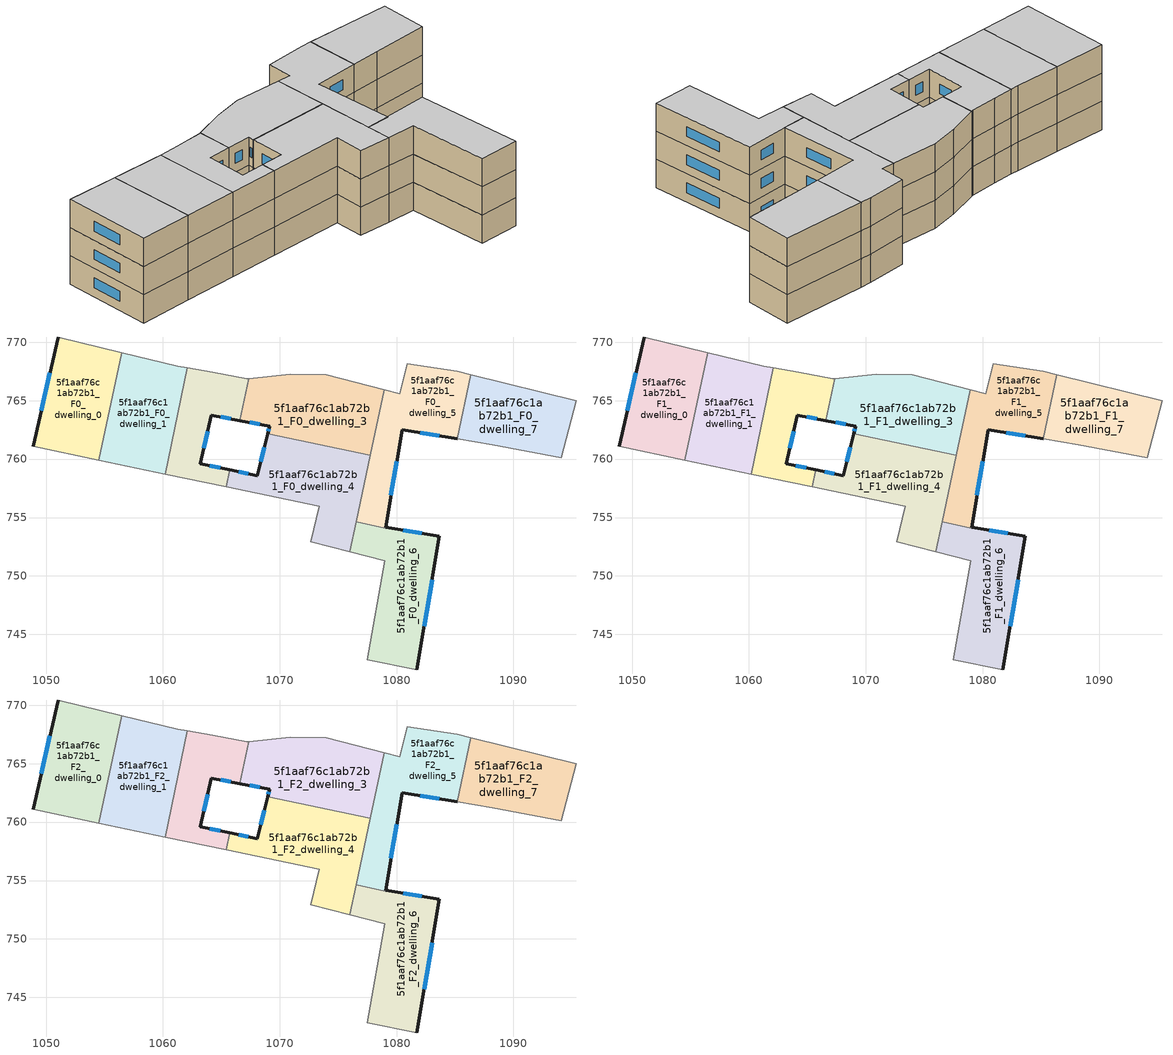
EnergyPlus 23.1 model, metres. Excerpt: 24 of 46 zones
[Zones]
5f1aaf76c1ab72b1_F0_dwelling_0
 floor ground (EU_floor_Construction): 1056.47,769.12 1054.53,759.9 1048.88,761.08 1051.02,770.43 z0
 wall outside (EU_wall_Construction): 1051.02,770.43 1048.88,761.08 z0:3
 wall to 5f1aaf76c1ab72b1_F0_dwelling_1 (EU_wall_Construction): 1054.53,759.9 1056.47,769.12 z0:3
 wall adiabatic (EU_wall_Construction): 1048.88,761.08 1054.53,759.9 / 1056.47,769.12 1051.02,770.43 z0:3
 window (EU_Window_Construction): 1050.33,767.39 1049.58,764.12 z0.98:2.02
5f1aaf76c1ab72b1_F0_dwelling_1
 floor ground (EU_floor_Construction): 1062.1,767.8 1060.2,758.71 1054.53,759.9 1056.47,769.12 1061.29,767.95 z0
 wall adiabatic (EU_wall_Construction): 1062.1,767.8 1061.29,767.95 1056.47,769.12 / 1054.53,759.9 1060.2,758.71 z0:3
 wall to 5f1aaf76c1ab72b1_F0_dwelling_2 (EU_wall_Construction): 1060.2,758.71 1062.1,767.8 z0:3
5f1aaf76c1ab72b1_F0_dwelling_2
 floor ground (EU_floor_Construction): 1067.35,766.89 1066.6,763.29 1064.15,763.76 1063.18,759.58 1065.71,759.07 1065.41,757.62 1060.2,758.71 1062.1,767.8 1064.25,767.41 1067.17,766.87 z0
 wall outside (EU_wall_Construction): 1065.71,759.07 1063.18,759.58 1064.15,763.76 1066.6,763.29 z0:3
 wall adiabatic (EU_wall_Construction): 1067.35,766.89 1067.17,766.87 1064.25,767.41 1062.1,767.8 / 1060.2,758.71 1065.41,757.62 z0:3
 wall to 5f1aaf76c1ab72b1_F0_dwelling_3 (EU_wall_Construction): 1066.6,763.29 1067.35,766.89 z0:3
 wall to 5f1aaf76c1ab72b1_F0_dwelling_4 (EU_wall_Construction): 1065.41,757.62 1065.71,759.07 z0:3
 window (EU_Window_Construction): 1064.95,763.61 1065.8,763.45 / 1063.5,760.94 1063.84,762.4 / 1064.89,759.24 1064,759.42 z0.98:2.02
5f1aaf76c1ab72b1_F0_dwelling_3
 floor ground (EU_floor_Construction): 1078.93,765.94 1077.75,760.34 1068.98,762.18 1069.13,762.8 1066.6,763.29 1067.35,766.89 1070.89,767.24 1073.96,767.2 z0
 wall outside (EU_wall_Construction): 1066.6,763.29 1069.13,762.8 1068.98,762.18 z0:3
 wall adiabatic (EU_wall_Construction): 1078.93,765.94 1073.96,767.2 1070.89,767.24 1067.35,766.89 z0:3
 wall to 5f1aaf76c1ab72b1_F0_dwelling_4 (EU_wall_Construction): 1068.98,762.18 1077.75,760.34 z0:3
 wall to 5f1aaf76c1ab72b1_F0_dwelling_5 (EU_wall_Construction): 1077.75,760.34 1078.93,765.94 z0:3
 window (EU_Window_Construction): 1069.08,762.6 1069.03,762.38 / 1067.42,763.13 1068.31,762.96 z0.98:2.02
5f1aaf76c1ab72b1_F0_dwelling_4
 floor ground (EU_floor_Construction): 1077.75,760.34 1076.01,752.05 1072.64,752.92 1073.39,755.94 1065.41,757.62 1065.71,759.07 1068.08,758.59 1068.98,762.18 z0
 wall outside (EU_wall_Construction): 1068.98,762.18 1068.08,758.59 1065.71,759.07 z0:3
 wall adiabatic (EU_wall_Construction): 1065.41,757.62 1073.39,755.94 1072.64,752.92 1076.01,752.05 z0:3
 wall to 5f1aaf76c1ab72b1_F0_dwelling_6 (EU_wall_Construction): 1076.01,752.05 1076.55,754.62 z0:3
 wall to 5f1aaf76c1ab72b1_F0_dwelling_5 (EU_wall_Construction): 1076.55,754.62 1077.75,760.34 z0:3
 window (EU_Window_Construction): 1067.31,758.75 1066.48,758.92 / 1068.69,761.01 1068.37,759.76 z0.98:2.02
5f1aaf76c1ab72b1_F0_dwelling_5
 floor ground (EU_floor_Construction): 1086.33,767.23 1085.18,761.74 1080.48,762.53 1079.06,754.16 1079.05,754.09 1076.55,754.62 1078.93,765.94 1080.29,765.59 1080.92,768.14 1085.18,767.51 z0
 wall outside (EU_wall_Construction): 1079.06,754.17 1080.48,762.53 1085.18,761.74 z0:3
 wall adiabatic (EU_wall_Construction): 1076.55,754.62 1079.05,754.1 / 1086.33,767.23 1085.18,767.51 1080.92,768.14 1080.29,765.59 1078.93,765.94 / 1079.05,754.09 1079.06,754.16 z0:3
 wall to 5f1aaf76c1ab72b1_F0_dwelling_7 (EU_wall_Construction): 1085.18,761.74 1086.33,767.23 z0:3
 window (EU_Window_Construction): 1082.01,762.27 1083.65,762 / 1079.52,756.89 1080.02,759.81 z0.98:2.02
5f1aaf76c1ab72b1_F0_dwelling_6
 floor ground (EU_floor_Construction): 1083.67,753.38 1081.74,741.96 1077.51,742.83 1078.98,751.28 1076.01,752.05 1076.55,754.62 1079.05,754.09 1079.06,754.16 z0
 wall outside (EU_wall_Construction): 1081.74,741.96 1083.67,753.38 1079.06,754.16 z0:3
 wall adiabatic (EU_wall_Construction): 1076.01,752.05 1078.98,751.28 1077.51,742.83 1081.74,741.96 / 1079.06,754.16 1079.05,754.09 1076.55,754.62 z0:3
 window (EU_Window_Construction): 1082.17,753.64 1080.56,753.91 / 1082.37,745.68 1083.04,749.67 z0.98:2.02
5f1aaf76c1ab72b1_F0_dwelling_7
 floor ground (EU_floor_Construction): 1095.36,765 1094.11,760.13 1088.17,761.23 1085.18,761.74 1086.33,767.23 z0
 wall adiabatic (EU_wall_Construction): 1085.18,761.74 1088.17,761.23 1094.11,760.13 1095.36,765 1086.33,767.23 z0:3
5f1aaf76c1ab72b1_F1_dwelling_0
 floor to 5f1aaf76c1ab72b1_F0_dwelling_0 (EU_floor_Construction): 1056.47,769.12 1054.53,759.9 1048.88,761.08 1051.02,770.43 z3
 wall outside (EU_wall_Construction): 1051.02,770.43 1048.88,761.08 z3:6
 wall to 5f1aaf76c1ab72b1_F1_dwelling_1 (EU_wall_Construction): 1054.53,759.9 1056.47,769.12 z3:6
 wall adiabatic (EU_wall_Construction): 1048.88,761.08 1054.53,759.9 / 1056.47,769.12 1051.02,770.43 z3:6
 window (EU_Window_Construction): 1050.33,767.39 1049.58,764.12 z3.98:5.02
5f1aaf76c1ab72b1_F1_dwelling_1
 floor to 5f1aaf76c1ab72b1_F0_dwelling_1 (EU_floor_Construction): 1062.1,767.8 1060.2,758.71 1054.53,759.9 1056.47,769.12 1061.29,767.95 z3
 wall adiabatic (EU_wall_Construction): 1062.1,767.8 1061.29,767.95 1056.47,769.12 / 1054.53,759.9 1060.2,758.71 z3:6
 wall to 5f1aaf76c1ab72b1_F1_dwelling_2 (EU_wall_Construction): 1060.2,758.71 1062.1,767.8 z3:6
5f1aaf76c1ab72b1_F1_dwelling_2
 floor to 5f1aaf76c1ab72b1_F0_dwelling_2 (EU_floor_Construction): 1067.35,766.89 1066.6,763.29 1064.15,763.76 1063.18,759.58 1065.71,759.07 1065.41,757.62 1060.2,758.71 1062.1,767.8 1064.25,767.41 1067.17,766.87 z3
 wall outside (EU_wall_Construction): 1065.71,759.07 1063.18,759.58 1064.15,763.76 1066.6,763.29 z3:6
 wall adiabatic (EU_wall_Construction): 1067.35,766.89 1067.17,766.87 1064.25,767.41 1062.1,767.8 / 1060.2,758.71 1065.41,757.62 z3:6
 wall to 5f1aaf76c1ab72b1_F1_dwelling_3 (EU_wall_Construction): 1066.6,763.29 1067.35,766.89 z3:6
 wall to 5f1aaf76c1ab72b1_F1_dwelling_4 (EU_wall_Construction): 1065.41,757.62 1065.71,759.07 z3:6
 window (EU_Window_Construction): 1064.95,763.61 1065.8,763.45 / 1063.5,760.94 1063.84,762.4 / 1064.89,759.24 1064,759.42 z3.98:5.02
5f1aaf76c1ab72b1_F1_dwelling_3
 floor to 5f1aaf76c1ab72b1_F0_dwelling_3 (EU_floor_Construction): 1078.93,765.94 1077.75,760.34 1068.98,762.18 1069.13,762.8 1066.6,763.29 1067.35,766.89 1070.89,767.24 1073.96,767.2 z3
 wall outside (EU_wall_Construction): 1066.6,763.29 1069.13,762.8 1068.98,762.18 z3:6
 wall adiabatic (EU_wall_Construction): 1078.93,765.94 1073.96,767.2 1070.89,767.24 1067.35,766.89 z3:6
 wall to 5f1aaf76c1ab72b1_F1_dwelling_4 (EU_wall_Construction): 1068.98,762.18 1077.75,760.34 z3:6
 wall to 5f1aaf76c1ab72b1_F1_dwelling_5 (EU_wall_Construction): 1077.75,760.34 1078.93,765.94 z3:6
 window (EU_Window_Construction): 1069.08,762.6 1069.03,762.38 / 1067.42,763.13 1068.31,762.96 z3.98:5.02
5f1aaf76c1ab72b1_F1_dwelling_4
 floor to 5f1aaf76c1ab72b1_F0_dwelling_4 (EU_floor_Construction): 1077.75,760.34 1076.01,752.05 1072.64,752.92 1073.39,755.94 1065.41,757.62 1065.71,759.07 1068.08,758.59 1068.98,762.18 z3
 wall outside (EU_wall_Construction): 1068.98,762.18 1068.08,758.59 1065.71,759.07 z3:6
 wall adiabatic (EU_wall_Construction): 1065.41,757.62 1073.39,755.94 1072.64,752.92 1076.01,752.05 z3:6
 wall to 5f1aaf76c1ab72b1_F1_dwelling_6 (EU_wall_Construction): 1076.01,752.05 1076.55,754.62 z3:6
 wall to 5f1aaf76c1ab72b1_F1_dwelling_5 (EU_wall_Construction): 1076.55,754.62 1077.75,760.34 z3:6
 window (EU_Window_Construction): 1067.31,758.75 1066.48,758.92 / 1068.69,761.01 1068.37,759.76 z3.98:5.02
5f1aaf76c1ab72b1_F1_dwelling_5
 floor to 5f1aaf76c1ab72b1_F0_dwelling_5 (EU_floor_Construction): 1086.33,767.23 1085.18,761.74 1080.48,762.53 1079.06,754.16 1079.05,754.09 1076.55,754.62 1078.93,765.94 1080.29,765.59 1080.92,768.14 1085.18,767.51 z3
 wall outside (EU_wall_Construction): 1079.06,754.17 1080.48,762.53 1085.18,761.74 z3:6
 wall adiabatic (EU_wall_Construction): 1076.55,754.62 1079.05,754.1 / 1086.33,767.23 1085.18,767.51 1080.92,768.14 1080.29,765.59 1078.93,765.94 / 1079.05,754.09 1079.06,754.16 z3:6
 wall to 5f1aaf76c1ab72b1_F1_dwelling_7 (EU_wall_Construction): 1085.18,761.74 1086.33,767.23 z3:6
 window (EU_Window_Construction): 1082.01,762.27 1083.65,762 / 1079.52,756.89 1080.02,759.81 z3.98:5.02
5f1aaf76c1ab72b1_F1_dwelling_6
 floor to 5f1aaf76c1ab72b1_F0_dwelling_6 (EU_floor_Construction): 1083.67,753.38 1081.74,741.96 1077.51,742.83 1078.98,751.28 1076.01,752.05 1076.55,754.62 1079.05,754.09 1079.06,754.16 z3
 wall outside (EU_wall_Construction): 1081.74,741.96 1083.67,753.38 1079.06,754.16 z3:6
 wall adiabatic (EU_wall_Construction): 1076.01,752.05 1078.98,751.28 1077.51,742.83 1081.74,741.96 / 1079.06,754.16 1079.05,754.09 1076.55,754.62 z3:6
 window (EU_Window_Construction): 1082.17,753.64 1080.56,753.91 / 1082.37,745.68 1083.04,749.67 z3.98:5.02
5f1aaf76c1ab72b1_F1_dwelling_7
 floor to 5f1aaf76c1ab72b1_F0_dwelling_7 (EU_floor_Construction): 1095.36,765 1094.11,760.13 1088.17,761.23 1085.18,761.74 1086.33,767.23 z3
 wall adiabatic (EU_wall_Construction): 1085.18,761.74 1088.17,761.23 1094.11,760.13 1095.36,765 1086.33,767.23 z3:6
5f1aaf76c1ab72b1_F2_dwelling_0
 floor to 5f1aaf76c1ab72b1_F1_dwelling_0 (EU_floor_Construction): 1056.47,769.12 1054.53,759.9 1048.88,761.08 1051.02,770.43 z6
 wall outside (EU_wall_Construction): 1051.02,770.43 1048.88,761.08 z6:9
 wall to 5f1aaf76c1ab72b1_F2_dwelling_1 (EU_wall_Construction): 1054.53,759.9 1056.47,769.12 z6:9
 wall adiabatic (EU_wall_Construction): 1048.88,761.08 1054.53,759.9 / 1056.47,769.12 1051.02,770.43 z6:9
 window (EU_Window_Construction): 1050.33,767.39 1049.58,764.12 z6.98:8.02
 ceiling to 5f1aaf76c1ab72b1_F3_dwelling_0 (EU_floor_Construction): 1054.53,759.9 1056.47,769.12 1051.02,770.43 1048.88,761.08 z9
5f1aaf76c1ab72b1_F2_dwelling_1
 floor to 5f1aaf76c1ab72b1_F1_dwelling_1 (EU_floor_Construction): 1062.1,767.8 1060.2,758.71 1054.53,759.9 1056.47,769.12 1061.29,767.95 z6
 wall adiabatic (EU_wall_Construction): 1062.1,767.8 1061.29,767.95 1056.47,769.12 / 1054.53,759.9 1060.2,758.71 z6:9
 wall to 5f1aaf76c1ab72b1_F2_dwelling_2 (EU_wall_Construction): 1060.2,758.71 1062.1,767.8 z6:9
 ceiling to 5f1aaf76c1ab72b1_F3_dwelling_1 (EU_floor_Construction): 1060.2,758.71 1062.1,767.8 1061.29,767.95 1056.47,769.12 1054.53,759.9 z9
5f1aaf76c1ab72b1_F2_dwelling_2
 floor to 5f1aaf76c1ab72b1_F1_dwelling_2 (EU_floor_Construction): 1067.35,766.89 1066.6,763.29 1064.15,763.76 1063.18,759.58 1065.71,759.07 1065.41,757.62 1060.2,758.71 1062.1,767.8 1064.25,767.41 1067.17,766.87 z6
 wall outside (EU_wall_Construction): 1065.71,759.07 1063.18,759.58 1064.15,763.76 1066.6,763.29 z6:9
 wall adiabatic (EU_wall_Construction): 1067.35,766.89 1067.17,766.87 1064.25,767.41 1062.1,767.8 / 1060.2,758.71 1065.41,757.62 z6:9
 wall to 5f1aaf76c1ab72b1_F2_dwelling_3 (EU_wall_Construction): 1066.6,763.29 1067.35,766.89 z6:9
 wall to 5f1aaf76c1ab72b1_F2_dwelling_4 (EU_wall_Construction): 1065.41,757.62 1065.71,759.07 z6:9
 window (EU_Window_Construction): 1064.95,763.61 1065.8,763.45 / 1063.5,760.94 1063.84,762.4 / 1064.89,759.24 1064,759.42 z6.98:8.02
 ceiling to 5f1aaf76c1ab72b1_F3_dwelling_2 (EU_floor_Construction): 1065.41,757.62 1065.71,759.07 1063.18,759.58 1064.15,763.76 1066.6,763.29 1067.35,766.89 1067.17,766.87 1064.25,767.41 1062.1,767.8 1060.2,758.71 z9
5f1aaf76c1ab72b1_F2_dwelling_3
 floor to 5f1aaf76c1ab72b1_F1_dwelling_3 (EU_floor_Construction): 1078.93,765.94 1077.75,760.34 1068.98,762.18 1069.13,762.8 1066.6,763.29 1067.35,766.89 1070.89,767.24 1073.96,767.2 z6
 wall outside (EU_wall_Construction): 1066.6,763.29 1069.13,762.8 1068.98,762.18 z6:9
 wall adiabatic (EU_wall_Construction): 1078.93,765.94 1073.96,767.2 1070.89,767.24 1067.35,766.89 z6:9
 wall to 5f1aaf76c1ab72b1_F2_dwelling_4 (EU_wall_Construction): 1068.98,762.18 1077.75,760.34 z6:9
 wall to 5f1aaf76c1ab72b1_F2_dwelling_5 (EU_wall_Construction): 1077.75,760.34 1078.93,765.94 z6:9
 window (EU_Window_Construction): 1069.08,762.6 1069.03,762.38 / 1067.42,763.13 1068.31,762.96 z6.98:8.02
 ceiling to 5f1aaf76c1ab72b1_F3_dwelling_3 (EU_floor_Construction): 1077.75,760.34 1078.93,765.94 1073.96,767.2 1070.89,767.24 1067.35,766.89 1066.6,763.29 1069.13,762.8 1068.98,762.18 z9
5f1aaf76c1ab72b1_F2_dwelling_4
 floor to 5f1aaf76c1ab72b1_F1_dwelling_4 (EU_floor_Construction): 1077.75,760.34 1076.01,752.05 1072.64,752.92 1073.39,755.94 1065.41,757.62 1065.71,759.07 1068.08,758.59 1068.98,762.18 z6
 wall outside (EU_wall_Construction): 1068.98,762.18 1068.08,758.59 1065.71,759.07 z6:9
 wall adiabatic (EU_wall_Construction): 1065.41,757.62 1073.39,755.94 1072.64,752.92 1076.01,752.05 z6:9
 wall to 5f1aaf76c1ab72b1_F2_dwelling_6 (EU_wall_Construction): 1076.01,752.05 1076.55,754.62 z6:9
 wall to 5f1aaf76c1ab72b1_F2_dwelling_5 (EU_wall_Construction): 1076.55,754.62 1077.75,760.34 z6:9
 window (EU_Window_Construction): 1067.31,758.75 1066.48,758.92 / 1068.69,761.01 1068.37,759.76 z6.98:8.02
 ceiling to 5f1aaf76c1ab72b1_F3_dwelling_4 (EU_floor_Construction): 1076.01,752.05 1077.75,760.34 1068.98,762.18 1068.08,758.59 1065.71,759.07 1065.41,757.62 1073.39,755.94 1072.64,752.92 z9
5f1aaf76c1ab72b1_F2_dwelling_5
 floor to 5f1aaf76c1ab72b1_F1_dwelling_5 (EU_floor_Construction): 1086.33,767.23 1085.18,761.74 1080.48,762.53 1079.06,754.16 1079.05,754.09 1076.55,754.62 1078.93,765.94 1080.29,765.59 1080.92,768.14 1085.18,767.51 z6
 wall outside (EU_wall_Construction): 1079.06,754.17 1080.48,762.53 1085.18,761.74 z6:9
 wall adiabatic (EU_wall_Construction): 1076.55,754.62 1079.05,754.1 / 1086.33,767.23 1085.18,767.51 1080.92,768.14 1080.29,765.59 1078.93,765.94 / 1079.05,754.09 1079.06,754.16 z6:9
 wall to 5f1aaf76c1ab72b1_F2_dwelling_7 (EU_wall_Construction): 1085.18,761.74 1086.33,767.23 z6:9
 window (EU_Window_Construction): 1082.01,762.27 1083.65,762 / 1079.52,756.89 1080.02,759.81 z6.98:8.02
 ceiling to 5f1aaf76c1ab72b1_F3_dwelling_5 (EU_floor_Construction): 1079.06,754.16 1080.48,762.53 1085.18,761.74 1086.33,767.23 1085.18,767.51 1080.92,768.14 1080.29,765.59 1078.93,765.94 1076.55,754.62 1079.05,754.09 z9
5f1aaf76c1ab72b1_F2_dwelling_6
 floor to 5f1aaf76c1ab72b1_F1_dwelling_6 (EU_floor_Construction): 1083.67,753.38 1081.74,741.96 1077.51,742.83 1078.98,751.28 1076.01,752.05 1076.55,754.62 1079.05,754.09 1079.06,754.16 z6
 wall outside (EU_wall_Construction): 1081.74,741.96 1083.67,753.38 1079.06,754.16 z6:9
 wall adiabatic (EU_wall_Construction): 1076.01,752.05 1078.98,751.28 1077.51,742.83 1081.74,741.96 / 1079.06,754.16 1079.05,754.09 1076.55,754.62 z6:9
 window (EU_Window_Construction): 1082.17,753.64 1080.56,753.91 / 1082.37,745.68 1083.04,749.67 z6.98:8.02
 ceiling to 5f1aaf76c1ab72b1_F3_dwelling_6 (EU_floor_Construction): 1081.74,741.96 1083.67,753.38 1079.06,754.16 1079.05,754.09 1076.55,754.62 1076.01,752.05 1078.98,751.28 1077.51,742.83 z9
5f1aaf76c1ab72b1_F2_dwelling_7
 floor to 5f1aaf76c1ab72b1_F1_dwelling_7 (EU_floor_Construction): 1095.36,765 1094.11,760.13 1088.17,761.23 1085.18,761.74 1086.33,767.23 z6
 wall adiabatic (EU_wall_Construction): 1085.18,761.74 1088.17,761.23 1094.11,760.13 1095.36,765 1086.33,767.23 z6:9
 ceiling to 5f1aaf76c1ab72b1_F3_dwelling_7 (EU_floor_Construction): 1094.11,760.13 1095.36,765 1086.33,767.23 1085.18,761.74 1088.17,761.23 z9
[Building]
EU S2 Campaign: North Axis=0; Terrain=City; Solar Distribution=FullExterior
[Site:Location]
Bologna: Latitude=44.5; Longitude=11.25; Time Zone=1; Elevation=37
[SizingPeriod:WeatherFileDays]
AnnualSizingPeriod: Begin Month=1; Begin Day of Month=1; End Month=12; End Day of Month=31; Day of Week for Start Day=Monday; Use Weather File Daylight Saving Period=No; Use Weather File Rain and Snow Indicators=No
[MATERIAL]
EU_InternalMass_Material: Roughness=MediumRough; Thickness=0.1; Conductivity=1; Density=1800; Specific Heat=900; Thermal Absorptance=0.9; Solar Absorptance=0.7; Visible Absorptance=0.7
[MATERIAL:NOMASS] Roughness=MediumRough; Thermal Absorptance=0.9; Solar Absorptance=0.7; Visible Absorptance=0.7
Name | Thermal Resistance
EU_wall_NoMass | 0.905828
EU_floor_NoMass | 0.67114
[WINDOWMATERIAL:SIMPLEGLAZINGSYSTEM]
EU_Window_SimpleGlazing: UFactor=4.52486; Solar Heat Gain Coefficient=0.85; Visible Transmittance=0.85
[CONSTRUCTION]
EU_wall_Construction: EU_wall_NoMass
EU_floor_Construction: EU_floor_NoMass
EU_Window_Construction: EU_Window_SimpleGlazing
EU_InternalMass_Construction: EU_InternalMass_Material
[ZONE] Type=1; Multiplier=1; Ceiling Height=autocalculate; Floor Area=autocalculate; Part of Total Floor Area=Yes
Name | Volume
5f1aaf76c1ab72b1_F0_dwelling_0; 5f1aaf76c1ab72b1_F1_dwelling_0; 5f1aaf76c1ab72b1_F2_dwelling_0 | 162.138
5f1aaf76c1ab72b1_F0_dwelling_1; 5f1aaf76c1ab72b1_F1_dwelling_1; 5f1aaf76c1ab72b1_F2_dwelling_1 | 162.141
5f1aaf76c1ab72b1_F0_dwelling_2; 5f1aaf76c1ab72b1_F1_dwelling_2; 5f1aaf76c1ab72b1_F2_dwelling_2 | 116.783
5f1aaf76c1ab72b1_F0_dwelling_3; 5f1aaf76c1ab72b1_F1_dwelling_3; 5f1aaf76c1ab72b1_F2_dwelling_3 | 184.817
5f1aaf76c1ab72b1_F0_dwelling_4; 5f1aaf76c1ab72b1_F1_dwelling_4; 5f1aaf76c1ab72b1_F2_dwelling_4 | 184.802
5f1aaf76c1ab72b1_F0_dwelling_5; 5f1aaf76c1ab72b1_F1_dwelling_5; 5f1aaf76c1ab72b1_F2_dwelling_5 | 167.981
5f1aaf76c1ab72b1_F0_dwelling_6; 5f1aaf76c1ab72b1_F1_dwelling_6; 5f1aaf76c1ab72b1_F2_dwelling_6 | 172.466
5f1aaf76c1ab72b1_F0_dwelling_7; 5f1aaf76c1ab72b1_F1_dwelling_7; 5f1aaf76c1ab72b1_F2_dwelling_7 | 146.001
[INTERNALMASS] Construction=EU_InternalMass_Construction
Name | Zone or ZoneList | Surface Area
5f1aaf76c1ab72b1_F0_dwelling_0_EU_InternalMass | 5f1aaf76c1ab72b1_F0_dwelling_0 | 54.0461
5f1aaf76c1ab72b1_F0_dwelling_1_EU_InternalMass | 5f1aaf76c1ab72b1_F0_dwelling_1 | 54.0469
5f1aaf76c1ab72b1_F0_dwelling_2_EU_InternalMass | 5f1aaf76c1ab72b1_F0_dwelling_2 | 38.9275
5f1aaf76c1ab72b1_F0_dwelling_3_EU_InternalMass | 5f1aaf76c1ab72b1_F0_dwelling_3 | 61.6051
5f1aaf76c1ab72b1_F0_dwelling_4_EU_InternalMass | 5f1aaf76c1ab72b1_F0_dwelling_4 | 61.602
5f1aaf76c1ab72b1_F0_dwelling_5_EU_InternalMass | 5f1aaf76c1ab72b1_F0_dwelling_5 | 55.994
5f1aaf76c1ab72b1_F0_dwelling_6_EU_InternalMass | 5f1aaf76c1ab72b1_F0_dwelling_6 | 57.489
5f1aaf76c1ab72b1_F0_dwelling_7_EU_InternalMass | 5f1aaf76c1ab72b1_F0_dwelling_7 | 48.6669
5f1aaf76c1ab72b1_F1_dwelling_0_EU_InternalMass | 5f1aaf76c1ab72b1_F1_dwelling_0 | 54.0461
5f1aaf76c1ab72b1_F1_dwelling_1_EU_InternalMass | 5f1aaf76c1ab72b1_F1_dwelling_1 | 54.0469
5f1aaf76c1ab72b1_F1_dwelling_2_EU_InternalMass | 5f1aaf76c1ab72b1_F1_dwelling_2 | 38.9275
5f1aaf76c1ab72b1_F1_dwelling_3_EU_InternalMass | 5f1aaf76c1ab72b1_F1_dwelling_3 | 61.6051
5f1aaf76c1ab72b1_F1_dwelling_4_EU_InternalMass | 5f1aaf76c1ab72b1_F1_dwelling_4 | 61.602
5f1aaf76c1ab72b1_F1_dwelling_5_EU_InternalMass | 5f1aaf76c1ab72b1_F1_dwelling_5 | 55.994
5f1aaf76c1ab72b1_F1_dwelling_6_EU_InternalMass | 5f1aaf76c1ab72b1_F1_dwelling_6 | 57.489
5f1aaf76c1ab72b1_F1_dwelling_7_EU_InternalMass | 5f1aaf76c1ab72b1_F1_dwelling_7 | 48.6669
5f1aaf76c1ab72b1_F2_dwelling_0_EU_InternalMass | 5f1aaf76c1ab72b1_F2_dwelling_0 | 54.0461
5f1aaf76c1ab72b1_F2_dwelling_1_EU_InternalMass | 5f1aaf76c1ab72b1_F2_dwelling_1 | 54.0469
5f1aaf76c1ab72b1_F2_dwelling_2_EU_InternalMass | 5f1aaf76c1ab72b1_F2_dwelling_2 | 38.9275
5f1aaf76c1ab72b1_F2_dwelling_3_EU_InternalMass | 5f1aaf76c1ab72b1_F2_dwelling_3 | 61.6051
5f1aaf76c1ab72b1_F2_dwelling_4_EU_InternalMass | 5f1aaf76c1ab72b1_F2_dwelling_4 | 61.602
5f1aaf76c1ab72b1_F2_dwelling_5_EU_InternalMass | 5f1aaf76c1ab72b1_F2_dwelling_5 | 55.994
5f1aaf76c1ab72b1_F2_dwelling_6_EU_InternalMass | 5f1aaf76c1ab72b1_F2_dwelling_6 | 57.489
5f1aaf76c1ab72b1_F2_dwelling_7_EU_InternalMass | 5f1aaf76c1ab72b1_F2_dwelling_7 | 48.6669
[OTHEREQUIPMENT] Fuel Type=Electricity; Design Level Calculation Method=Watts/Area; Power per Zone Floor Area=1; Fraction Latent=0; Fraction Radiant=0; Fraction Lost=0; Carbon Dioxide Generation Rate=0; EndUse Subcategory=EU_Step8_InternalGains
Name | Zone or ZoneList or Space or SpaceList | Schedule
EU_Step8_InternalGain_5f1aaf76c1ab72b1_F0_dwelling_0_f000 | 5f1aaf76c1ab72b1_F0_dwelling_0 | EU_Step8_GainSchedule_5f1aaf76c1ab72b1_F0_dwelling_0_f000
EU_Step8_InternalGain_5f1aaf76c1ab72b1_F0_dwelling_1_f000 | 5f1aaf76c1ab72b1_F0_dwelling_1 | EU_Step8_GainSchedule_5f1aaf76c1ab72b1_F0_dwelling_1_f000
EU_Step8_InternalGain_5f1aaf76c1ab72b1_F0_dwelling_2_f000 | 5f1aaf76c1ab72b1_F0_dwelling_2 | EU_Step8_GainSchedule_5f1aaf76c1ab72b1_F0_dwelling_2_f000
EU_Step8_InternalGain_5f1aaf76c1ab72b1_F0_dwelling_3_f000 | 5f1aaf76c1ab72b1_F0_dwelling_3 | EU_Step8_GainSchedule_5f1aaf76c1ab72b1_F0_dwelling_3_f000
EU_Step8_InternalGain_5f1aaf76c1ab72b1_F0_dwelling_4_f000 | 5f1aaf76c1ab72b1_F0_dwelling_4 | EU_Step8_GainSchedule_5f1aaf76c1ab72b1_F0_dwelling_4_f000
EU_Step8_InternalGain_5f1aaf76c1ab72b1_F0_dwelling_5_f000 | 5f1aaf76c1ab72b1_F0_dwelling_5 | EU_Step8_GainSchedule_5f1aaf76c1ab72b1_F0_dwelling_5_f000
EU_Step8_InternalGain_5f1aaf76c1ab72b1_F0_dwelling_6_f000 | 5f1aaf76c1ab72b1_F0_dwelling_6 | EU_Step8_GainSchedule_5f1aaf76c1ab72b1_F0_dwelling_6_f000
EU_Step8_InternalGain_5f1aaf76c1ab72b1_F0_dwelling_7_f000 | 5f1aaf76c1ab72b1_F0_dwelling_7 | EU_Step8_GainSchedule_5f1aaf76c1ab72b1_F0_dwelling_7_f000
EU_Step8_InternalGain_5f1aaf76c1ab72b1_F1_dwelling_0_f000 | 5f1aaf76c1ab72b1_F1_dwelling_0 | EU_Step8_GainSchedule_5f1aaf76c1ab72b1_F1_dwelling_0_f000
EU_Step8_InternalGain_5f1aaf76c1ab72b1_F1_dwelling_1_f000 | 5f1aaf76c1ab72b1_F1_dwelling_1 | EU_Step8_GainSchedule_5f1aaf76c1ab72b1_F1_dwelling_1_f000
EU_Step8_InternalGain_5f1aaf76c1ab72b1_F1_dwelling_2_f000 | 5f1aaf76c1ab72b1_F1_dwelling_2 | EU_Step8_GainSchedule_5f1aaf76c1ab72b1_F1_dwelling_2_f000
EU_Step8_InternalGain_5f1aaf76c1ab72b1_F1_dwelling_3_f000 | 5f1aaf76c1ab72b1_F1_dwelling_3 | EU_Step8_GainSchedule_5f1aaf76c1ab72b1_F1_dwelling_3_f000
EU_Step8_InternalGain_5f1aaf76c1ab72b1_F1_dwelling_4_f000 | 5f1aaf76c1ab72b1_F1_dwelling_4 | EU_Step8_GainSchedule_5f1aaf76c1ab72b1_F1_dwelling_4_f000
EU_Step8_InternalGain_5f1aaf76c1ab72b1_F1_dwelling_5_f000 | 5f1aaf76c1ab72b1_F1_dwelling_5 | EU_Step8_GainSchedule_5f1aaf76c1ab72b1_F1_dwelling_5_f000
EU_Step8_InternalGain_5f1aaf76c1ab72b1_F1_dwelling_6_f000 | 5f1aaf76c1ab72b1_F1_dwelling_6 | EU_Step8_GainSchedule_5f1aaf76c1ab72b1_F1_dwelling_6_f000
EU_Step8_InternalGain_5f1aaf76c1ab72b1_F1_dwelling_7_f000 | 5f1aaf76c1ab72b1_F1_dwelling_7 | EU_Step8_GainSchedule_5f1aaf76c1ab72b1_F1_dwelling_7_f000
EU_Step8_InternalGain_5f1aaf76c1ab72b1_F2_dwelling_0_f000 | 5f1aaf76c1ab72b1_F2_dwelling_0 | EU_Step8_GainSchedule_5f1aaf76c1ab72b1_F2_dwelling_0_f000
EU_Step8_InternalGain_5f1aaf76c1ab72b1_F2_dwelling_1_f000 | 5f1aaf76c1ab72b1_F2_dwelling_1 | EU_Step8_GainSchedule_5f1aaf76c1ab72b1_F2_dwelling_1_f000
EU_Step8_InternalGain_5f1aaf76c1ab72b1_F2_dwelling_2_f000 | 5f1aaf76c1ab72b1_F2_dwelling_2 | EU_Step8_GainSchedule_5f1aaf76c1ab72b1_F2_dwelling_2_f000
EU_Step8_InternalGain_5f1aaf76c1ab72b1_F2_dwelling_3_f000 | 5f1aaf76c1ab72b1_F2_dwelling_3 | EU_Step8_GainSchedule_5f1aaf76c1ab72b1_F2_dwelling_3_f000
EU_Step8_InternalGain_5f1aaf76c1ab72b1_F2_dwelling_4_f000 | 5f1aaf76c1ab72b1_F2_dwelling_4 | EU_Step8_GainSchedule_5f1aaf76c1ab72b1_F2_dwelling_4_f000
EU_Step8_InternalGain_5f1aaf76c1ab72b1_F2_dwelling_5_f000 | 5f1aaf76c1ab72b1_F2_dwelling_5 | EU_Step8_GainSchedule_5f1aaf76c1ab72b1_F2_dwelling_5_f000
EU_Step8_InternalGain_5f1aaf76c1ab72b1_F2_dwelling_6_f000 | 5f1aaf76c1ab72b1_F2_dwelling_6 | EU_Step8_GainSchedule_5f1aaf76c1ab72b1_F2_dwelling_6_f000
EU_Step8_InternalGain_5f1aaf76c1ab72b1_F2_dwelling_7_f000 | 5f1aaf76c1ab72b1_F2_dwelling_7 | EU_Step8_GainSchedule_5f1aaf76c1ab72b1_F2_dwelling_7_f000
[ZONEVENTILATION:DESIGNFLOWRATE] Schedule=EU_AlwaysOn; Design Flow Rate Calculation Method=AirChanges/Hour; Air Changes per Hour=0.73129; Ventilation Type=Natural; Fan Pressure Rise=0; Fan Total Efficiency=1; Constant Term Coefficient=1; Temperature Term Coefficient=0; Velocity Term Coefficient=0; Velocity Squared Term Coefficient=0; Minimum Indoor Temperature=-100; Maximum Indoor Temperature=100; Delta Temperature=-100; Minimum Outdoor Temperature=-100; Maximum Outdoor Temperature=100; Maximum Wind Speed=40
Name | Zone or ZoneList or Space or SpaceList
EU_ConstantAir_5f1aaf76c1ab72b1_F0_dwelling_0 | 5f1aaf76c1ab72b1_F0_dwelling_0
EU_ConstantAir_5f1aaf76c1ab72b1_F0_dwelling_1 | 5f1aaf76c1ab72b1_F0_dwelling_1
EU_ConstantAir_5f1aaf76c1ab72b1_F0_dwelling_2 | 5f1aaf76c1ab72b1_F0_dwelling_2
EU_ConstantAir_5f1aaf76c1ab72b1_F0_dwelling_3 | 5f1aaf76c1ab72b1_F0_dwelling_3
EU_ConstantAir_5f1aaf76c1ab72b1_F0_dwelling_4 | 5f1aaf76c1ab72b1_F0_dwelling_4
EU_ConstantAir_5f1aaf76c1ab72b1_F0_dwelling_5 | 5f1aaf76c1ab72b1_F0_dwelling_5
EU_ConstantAir_5f1aaf76c1ab72b1_F0_dwelling_6 | 5f1aaf76c1ab72b1_F0_dwelling_6
EU_ConstantAir_5f1aaf76c1ab72b1_F0_dwelling_7 | 5f1aaf76c1ab72b1_F0_dwelling_7
EU_ConstantAir_5f1aaf76c1ab72b1_F1_dwelling_0 | 5f1aaf76c1ab72b1_F1_dwelling_0
EU_ConstantAir_5f1aaf76c1ab72b1_F1_dwelling_1 | 5f1aaf76c1ab72b1_F1_dwelling_1
EU_ConstantAir_5f1aaf76c1ab72b1_F1_dwelling_2 | 5f1aaf76c1ab72b1_F1_dwelling_2
EU_ConstantAir_5f1aaf76c1ab72b1_F1_dwelling_3 | 5f1aaf76c1ab72b1_F1_dwelling_3
EU_ConstantAir_5f1aaf76c1ab72b1_F1_dwelling_4 | 5f1aaf76c1ab72b1_F1_dwelling_4
EU_ConstantAir_5f1aaf76c1ab72b1_F1_dwelling_5 | 5f1aaf76c1ab72b1_F1_dwelling_5
EU_ConstantAir_5f1aaf76c1ab72b1_F1_dwelling_6 | 5f1aaf76c1ab72b1_F1_dwelling_6
EU_ConstantAir_5f1aaf76c1ab72b1_F1_dwelling_7 | 5f1aaf76c1ab72b1_F1_dwelling_7
EU_ConstantAir_5f1aaf76c1ab72b1_F2_dwelling_0 | 5f1aaf76c1ab72b1_F2_dwelling_0
EU_ConstantAir_5f1aaf76c1ab72b1_F2_dwelling_1 | 5f1aaf76c1ab72b1_F2_dwelling_1
EU_ConstantAir_5f1aaf76c1ab72b1_F2_dwelling_2 | 5f1aaf76c1ab72b1_F2_dwelling_2
EU_ConstantAir_5f1aaf76c1ab72b1_F2_dwelling_3 | 5f1aaf76c1ab72b1_F2_dwelling_3
EU_ConstantAir_5f1aaf76c1ab72b1_F2_dwelling_4 | 5f1aaf76c1ab72b1_F2_dwelling_4
EU_ConstantAir_5f1aaf76c1ab72b1_F2_dwelling_5 | 5f1aaf76c1ab72b1_F2_dwelling_5
EU_ConstantAir_5f1aaf76c1ab72b1_F2_dwelling_6 | 5f1aaf76c1ab72b1_F2_dwelling_6
EU_ConstantAir_5f1aaf76c1ab72b1_F2_dwelling_7 | 5f1aaf76c1ab72b1_F2_dwelling_7
[HVACTEMPLATE:THERMOSTAT] Constant Heating Setpoint=20; Constant Cooling Setpoint=50
EU_HeatOnly_5f1aaf76c1ab72b1_F0_dwelling_0; EU_HeatOnly_5f1aaf76c1ab72b1_F0_dwelling_1; EU_HeatOnly_5f1aaf76c1ab72b1_F0_dwelling_2; EU_HeatOnly_5f1aaf76c1ab72b1_F0_dwelling_3; EU_HeatOnly_5f1aaf76c1ab72b1_F0_dwelling_4; EU_HeatOnly_5f1aaf76c1ab72b1_F0_dwelling_5; EU_HeatOnly_5f1aaf76c1ab72b1_F0_dwelling_6; EU_HeatOnly_5f1aaf76c1ab72b1_F0_dwelling_7; EU_HeatOnly_5f1aaf76c1ab72b1_F1_dwelling_0; EU_HeatOnly_5f1aaf76c1ab72b1_F1_dwelling_1; EU_HeatOnly_5f1aaf76c1ab72b1_F1_dwelling_2; EU_HeatOnly_5f1aaf76c1ab72b1_F1_dwelling_3; EU_HeatOnly_5f1aaf76c1ab72b1_F1_dwelling_4; EU_HeatOnly_5f1aaf76c1ab72b1_F1_dwelling_5; EU_HeatOnly_5f1aaf76c1ab72b1_F1_dwelling_6; EU_HeatOnly_5f1aaf76c1ab72b1_F1_dwelling_7; EU_HeatOnly_5f1aaf76c1ab72b1_F2_dwelling_0; EU_HeatOnly_5f1aaf76c1ab72b1_F2_dwelling_1; EU_HeatOnly_5f1aaf76c1ab72b1_F2_dwelling_2; EU_HeatOnly_5f1aaf76c1ab72b1_F2_dwelling_3; EU_HeatOnly_5f1aaf76c1ab72b1_F2_dwelling_4; EU_HeatOnly_5f1aaf76c1ab72b1_F2_dwelling_5; EU_HeatOnly_5f1aaf76c1ab72b1_F2_dwelling_6; EU_HeatOnly_5f1aaf76c1ab72b1_F2_dwelling_7; EU_HeatOnly_5f1aaf76c1ab72b1_F3_dwelling_0; EU_HeatOnly_5f1aaf76c1ab72b1_F3_dwelling_1; EU_HeatOnly_5f1aaf76c1ab72b1_F3_dwelling_2; EU_HeatOnly_5f1aaf76c1ab72b1_F3_dwelling_3; EU_HeatOnly_5f1aaf76c1ab72b1_F3_dwelling_4; EU_HeatOnly_5f1aaf76c1ab72b1_F3_dwelling_5; EU_HeatOnly_5f1aaf76c1ab72b1_F3_dwelling_6; EU_HeatOnly_5f1aaf76c1ab72b1_F3_dwelling_7; EU_HeatOnly_5f1aaf76c1ab72b1_F4_dwelling_0; EU_HeatOnly_5f1aaf76c1ab72b1_F4_dwelling_1; EU_HeatOnly_5f1aaf76c1ab72b1_F4_dwelling_2; EU_HeatOnly_5f1aaf76c1ab72b1_F4_dwelling_3; EU_HeatOnly_5f1aaf76c1ab72b1_F4_dwelling_4; EU_HeatOnly_5f1aaf76c1ab72b1_F4_dwelling_5; EU_HeatOnly_5f1aaf76c1ab72b1_F4_dwelling_6; EU_HeatOnly_5f1aaf76c1ab72b1_F5_dwelling_0; EU_HeatOnly_5f1aaf76c1ab72b1_F5_dwelling_1; EU_HeatOnly_5f1aaf76c1ab72b1_F5_dwelling_2; EU_HeatOnly_5f1aaf76c1ab72b1_F5_dwelling_3; EU_HeatOnly_5f1aaf76c1ab72b1_F5_dwelling_4; EU_HeatOnly_5f1aaf76c1ab72b1_F5_dwelling_5; EU_HeatOnly_5f1aaf76c1ab72b1_F5_dwelling_6
[HVACTEMPLATE:ZONE:IDEALLOADSAIRSYSTEM] System Availability Schedule=EU_AlwaysOn; Maximum Heating Supply Air Temperature=50; Minimum Cooling Supply Air Temperature=13; Maximum Heating Supply Air Humidity Ratio=0.0156; Minimum Cooling Supply Air Humidity Ratio=0.0077; Heating Limit=NoLimit; Cooling Limit=NoLimit; Heating Availability Schedule=EU_AlwaysOn; Cooling Availability Schedule=EU_CoolingOff; Dehumidification Control Type=ConstantSensibleHeatRatio; Cooling Sensible Heat Ratio=0.7; Dehumidification Setpoint=60; Humidification Control Type=None; Humidification Setpoint=30; Outdoor Air Method=None; Outdoor Air Flow Rate per Person=0.00944; Outdoor Air Flow Rate per Zone Floor Area=0; Outdoor Air Flow Rate per Zone=0; Demand Controlled Ventilation Type=None; Outdoor Air Economizer Type=NoEconomizer; Heat Recovery Type=None; Sensible Heat Recovery Effectiveness=0.7; Latent Heat Recovery Effectiveness=0.65
Name | Template Thermostat
5f1aaf76c1ab72b1_F0_dwelling_0 | EU_HeatOnly_5f1aaf76c1ab72b1_F0_dwelling_0
5f1aaf76c1ab72b1_F0_dwelling_1 | EU_HeatOnly_5f1aaf76c1ab72b1_F0_dwelling_1
5f1aaf76c1ab72b1_F0_dwelling_2 | EU_HeatOnly_5f1aaf76c1ab72b1_F0_dwelling_2
5f1aaf76c1ab72b1_F0_dwelling_3 | EU_HeatOnly_5f1aaf76c1ab72b1_F0_dwelling_3
5f1aaf76c1ab72b1_F0_dwelling_4 | EU_HeatOnly_5f1aaf76c1ab72b1_F0_dwelling_4
5f1aaf76c1ab72b1_F0_dwelling_5 | EU_HeatOnly_5f1aaf76c1ab72b1_F0_dwelling_5
5f1aaf76c1ab72b1_F0_dwelling_6 | EU_HeatOnly_5f1aaf76c1ab72b1_F0_dwelling_6
5f1aaf76c1ab72b1_F0_dwelling_7 | EU_HeatOnly_5f1aaf76c1ab72b1_F0_dwelling_7
5f1aaf76c1ab72b1_F1_dwelling_0 | EU_HeatOnly_5f1aaf76c1ab72b1_F1_dwelling_0
5f1aaf76c1ab72b1_F1_dwelling_1 | EU_HeatOnly_5f1aaf76c1ab72b1_F1_dwelling_1
5f1aaf76c1ab72b1_F1_dwelling_2 | EU_HeatOnly_5f1aaf76c1ab72b1_F1_dwelling_2
5f1aaf76c1ab72b1_F1_dwelling_3 | EU_HeatOnly_5f1aaf76c1ab72b1_F1_dwelling_3
5f1aaf76c1ab72b1_F1_dwelling_4 | EU_HeatOnly_5f1aaf76c1ab72b1_F1_dwelling_4
5f1aaf76c1ab72b1_F1_dwelling_5 | EU_HeatOnly_5f1aaf76c1ab72b1_F1_dwelling_5
5f1aaf76c1ab72b1_F1_dwelling_6 | EU_HeatOnly_5f1aaf76c1ab72b1_F1_dwelling_6
5f1aaf76c1ab72b1_F1_dwelling_7 | EU_HeatOnly_5f1aaf76c1ab72b1_F1_dwelling_7
5f1aaf76c1ab72b1_F2_dwelling_0 | EU_HeatOnly_5f1aaf76c1ab72b1_F2_dwelling_0
5f1aaf76c1ab72b1_F2_dwelling_1 | EU_HeatOnly_5f1aaf76c1ab72b1_F2_dwelling_1
5f1aaf76c1ab72b1_F2_dwelling_2 | EU_HeatOnly_5f1aaf76c1ab72b1_F2_dwelling_2
5f1aaf76c1ab72b1_F2_dwelling_3 | EU_HeatOnly_5f1aaf76c1ab72b1_F2_dwelling_3
5f1aaf76c1ab72b1_F2_dwelling_4 | EU_HeatOnly_5f1aaf76c1ab72b1_F2_dwelling_4
5f1aaf76c1ab72b1_F2_dwelling_5 | EU_HeatOnly_5f1aaf76c1ab72b1_F2_dwelling_5
5f1aaf76c1ab72b1_F2_dwelling_6 | EU_HeatOnly_5f1aaf76c1ab72b1_F2_dwelling_6
5f1aaf76c1ab72b1_F2_dwelling_7 | EU_HeatOnly_5f1aaf76c1ab72b1_F2_dwelling_7
[SIZING:ZONE] Zone Cooling Design Supply Air Temperature Input Method=SupplyAirTemperature; Zone Cooling Design Supply Air Temperature=13; Zone Heating Design Supply Air Temperature Input Method=SupplyAirTemperature; Zone Heating Design Supply Air Temperature=50; Zone Cooling Design Supply Air Humidity Ratio=0.008; Zone Heating Design Supply Air Humidity Ratio=0.008; Cooling Design Air Flow Method=DesignDay; Cooling Design Air Flow Rate=0; Cooling Minimum Air Flow per Zone Floor Area=0.000762; Cooling Minimum Air Flow=0; Cooling Minimum Air Flow Fraction=0.2; Heating Design Air Flow Method=DesignDay; Heating Design Air Flow Rate=0; Heating Maximum Air Flow per Zone Floor Area=0.002032; Heating Maximum Air Flow=0.141576; Heating Maximum Air Flow Fraction=0.3; Account for Dedicated Outdoor Air System=No; Dedicated Outdoor Air System Control Strategy=NeutralSupplyAir; Dedicated Outdoor Air Low Setpoint Temperature for Design=autosize; Dedicated Outdoor Air High Setpoint Temperature for Design=autosize; Zone Load Sizing Method=Sensible Load Only No Latent Load; Zone Latent Cooling Design Supply Air Humidity Ratio Input Method=HumidityRatioDifference; Zone Cooling Design Supply Air Humidity Ratio Difference=0.005; Zone Latent Heating Design Supply Air Humidity Ratio Input Method=HumidityRatioDifference; Zone Humidification Design Supply Air Humidity Ratio Difference=0.005
5f1aaf76c1ab72b1_F0_dwelling_0; 5f1aaf76c1ab72b1_F0_dwelling_1; 5f1aaf76c1ab72b1_F0_dwelling_2; 5f1aaf76c1ab72b1_F0_dwelling_3; 5f1aaf76c1ab72b1_F0_dwelling_4; 5f1aaf76c1ab72b1_F0_dwelling_5; 5f1aaf76c1ab72b1_F0_dwelling_6; 5f1aaf76c1ab72b1_F0_dwelling_7; 5f1aaf76c1ab72b1_F1_dwelling_0; 5f1aaf76c1ab72b1_F1_dwelling_1; 5f1aaf76c1ab72b1_F1_dwelling_2; 5f1aaf76c1ab72b1_F1_dwelling_3; 5f1aaf76c1ab72b1_F1_dwelling_4; 5f1aaf76c1ab72b1_F1_dwelling_5; 5f1aaf76c1ab72b1_F1_dwelling_6; 5f1aaf76c1ab72b1_F1_dwelling_7; 5f1aaf76c1ab72b1_F2_dwelling_0; 5f1aaf76c1ab72b1_F2_dwelling_1; 5f1aaf76c1ab72b1_F2_dwelling_2; 5f1aaf76c1ab72b1_F2_dwelling_3; 5f1aaf76c1ab72b1_F2_dwelling_4; 5f1aaf76c1ab72b1_F2_dwelling_5; 5f1aaf76c1ab72b1_F2_dwelling_6; 5f1aaf76c1ab72b1_F2_dwelling_7
[SCHEDULE:CONSTANT]
Name | Hourly Value
EU_AlwaysOn | 1
EU_CoolingOff | 0
[SCHEDULE:FILE] Column Number=1; Rows to Skip at Top=0; Number of Hours of Data=8760; Column Separator=Comma; Interpolate to Timestep=No; Minutes per Item=60; Adjust Schedule for Daylight Savings=Yes
Name | File
EU_Step8_GainSchedule_5f1aaf76c1ab72b1_F0_dwelling_0_f000 | ../../schedules/5f1aaf76c1ab72b1/5f1aaf76c1ab72b1_F0_dwelling_0_f000_gain.csv
EU_Step8_GainSchedule_5f1aaf76c1ab72b1_F0_dwelling_1_f000 | ../../schedules/5f1aaf76c1ab72b1/5f1aaf76c1ab72b1_F0_dwelling_1_f000_gain.csv
EU_Step8_GainSchedule_5f1aaf76c1ab72b1_F0_dwelling_2_f000 | ../../schedules/5f1aaf76c1ab72b1/5f1aaf76c1ab72b1_F0_dwelling_2_f000_gain.csv
EU_Step8_GainSchedule_5f1aaf76c1ab72b1_F0_dwelling_3_f000 | ../../schedules/5f1aaf76c1ab72b1/5f1aaf76c1ab72b1_F0_dwelling_3_f000_gain.csv
EU_Step8_GainSchedule_5f1aaf76c1ab72b1_F0_dwelling_4_f000 | ../../schedules/5f1aaf76c1ab72b1/5f1aaf76c1ab72b1_F0_dwelling_4_f000_gain.csv
EU_Step8_GainSchedule_5f1aaf76c1ab72b1_F0_dwelling_5_f000 | ../../schedules/5f1aaf76c1ab72b1/5f1aaf76c1ab72b1_F0_dwelling_5_f000_gain.csv
EU_Step8_GainSchedule_5f1aaf76c1ab72b1_F0_dwelling_6_f000 | ../../schedules/5f1aaf76c1ab72b1/5f1aaf76c1ab72b1_F0_dwelling_6_f000_gain.csv
EU_Step8_GainSchedule_5f1aaf76c1ab72b1_F0_dwelling_7_f000 | ../../schedules/5f1aaf76c1ab72b1/5f1aaf76c1ab72b1_F0_dwelling_7_f000_gain.csv
EU_Step8_GainSchedule_5f1aaf76c1ab72b1_F1_dwelling_0_f000 | ../../schedules/5f1aaf76c1ab72b1/5f1aaf76c1ab72b1_F1_dwelling_0_f000_gain.csv
EU_Step8_GainSchedule_5f1aaf76c1ab72b1_F1_dwelling_1_f000 | ../../schedules/5f1aaf76c1ab72b1/5f1aaf76c1ab72b1_F1_dwelling_1_f000_gain.csv
EU_Step8_GainSchedule_5f1aaf76c1ab72b1_F1_dwelling_2_f000 | ../../schedules/5f1aaf76c1ab72b1/5f1aaf76c1ab72b1_F1_dwelling_2_f000_gain.csv
EU_Step8_GainSchedule_5f1aaf76c1ab72b1_F1_dwelling_3_f000 | ../../schedules/5f1aaf76c1ab72b1/5f1aaf76c1ab72b1_F1_dwelling_3_f000_gain.csv
EU_Step8_GainSchedule_5f1aaf76c1ab72b1_F1_dwelling_4_f000 | ../../schedules/5f1aaf76c1ab72b1/5f1aaf76c1ab72b1_F1_dwelling_4_f000_gain.csv
EU_Step8_GainSchedule_5f1aaf76c1ab72b1_F1_dwelling_5_f000 | ../../schedules/5f1aaf76c1ab72b1/5f1aaf76c1ab72b1_F1_dwelling_5_f000_gain.csv
EU_Step8_GainSchedule_5f1aaf76c1ab72b1_F1_dwelling_6_f000 | ../../schedules/5f1aaf76c1ab72b1/5f1aaf76c1ab72b1_F1_dwelling_6_f000_gain.csv
EU_Step8_GainSchedule_5f1aaf76c1ab72b1_F1_dwelling_7_f000 | ../../schedules/5f1aaf76c1ab72b1/5f1aaf76c1ab72b1_F1_dwelling_7_f000_gain.csv
EU_Step8_GainSchedule_5f1aaf76c1ab72b1_F2_dwelling_0_f000 | ../../schedules/5f1aaf76c1ab72b1/5f1aaf76c1ab72b1_F2_dwelling_0_f000_gain.csv
EU_Step8_GainSchedule_5f1aaf76c1ab72b1_F2_dwelling_1_f000 | ../../schedules/5f1aaf76c1ab72b1/5f1aaf76c1ab72b1_F2_dwelling_1_f000_gain.csv
EU_Step8_GainSchedule_5f1aaf76c1ab72b1_F2_dwelling_2_f000 | ../../schedules/5f1aaf76c1ab72b1/5f1aaf76c1ab72b1_F2_dwelling_2_f000_gain.csv
EU_Step8_GainSchedule_5f1aaf76c1ab72b1_F2_dwelling_3_f000 | ../../schedules/5f1aaf76c1ab72b1/5f1aaf76c1ab72b1_F2_dwelling_3_f000_gain.csv
EU_Step8_GainSchedule_5f1aaf76c1ab72b1_F2_dwelling_4_f000 | ../../schedules/5f1aaf76c1ab72b1/5f1aaf76c1ab72b1_F2_dwelling_4_f000_gain.csv
EU_Step8_GainSchedule_5f1aaf76c1ab72b1_F2_dwelling_5_f000 | ../../schedules/5f1aaf76c1ab72b1/5f1aaf76c1ab72b1_F2_dwelling_5_f000_gain.csv
EU_Step8_GainSchedule_5f1aaf76c1ab72b1_F2_dwelling_6_f000 | ../../schedules/5f1aaf76c1ab72b1/5f1aaf76c1ab72b1_F2_dwelling_6_f000_gain.csv
EU_Step8_GainSchedule_5f1aaf76c1ab72b1_F2_dwelling_7_f000 | ../../schedules/5f1aaf76c1ab72b1/5f1aaf76c1ab72b1_F2_dwelling_7_f000_gain.csv
